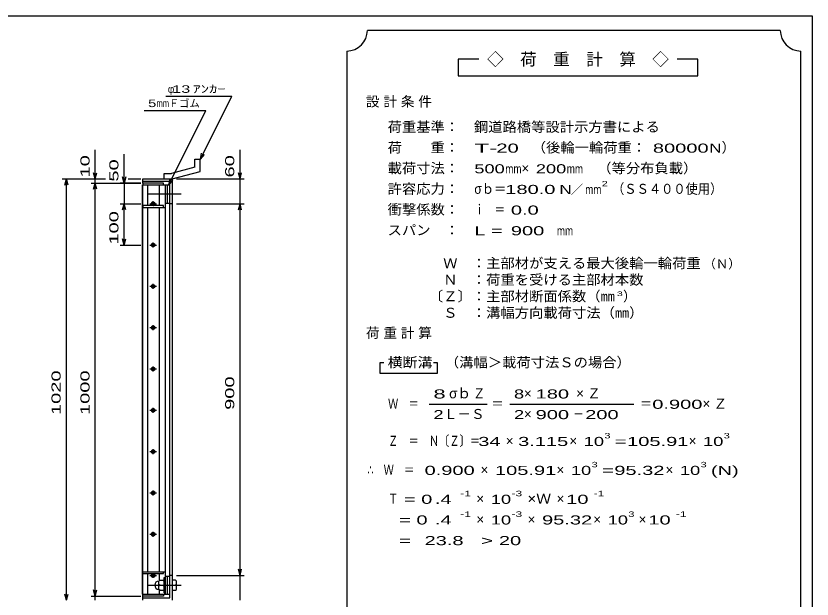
# Model space of a CAD drawing. Units: millimetres, scale not verified. Extents: x -1820 to 1731, y -1282 to 1054.
# Drawn here: x -197 to 1731, y -358 to 1054 of the extents above; entities that cross this region are included whole.
import ezdxf
from ezdxf.enums import TextEntityAlignment as Align

# ---------------------------------------------------------------- set-up
doc = ezdxf.new("R2010")
doc.units = ezdxf.units.MM
doc.header["$LTSCALE"] = 10
doc.linetypes.add('CHAIN', pattern=[18.5, 12, -1.5, 3.5, -1.5])
for name, color, linetype, lineweight in [('0_2', 150, 'Continuous', 25), ('16', 3, 'Continuous', 25), ('19', 6, 'Continuous', 25), ('22', 4, 'Continuous', 25)]:
    doc.layers.add(name, color=color, linetype=linetype, lineweight=lineweight)
doc.styles.add('ベクトル', font='')
doc.styles.get('ベクトル').set_extended_font_data('ベクトル')

msp = doc.modelspace()

# ---------------------------------------------------------------- linework, layer by layer
at = {"layer": '0_2'}
for p, q in [((-1729, 1053.5), (1731, 1053.5)), ((1731, 1053.5), (1731, -1146.5))]:
    msp.add_line(p, q, dxfattribs=at)
at = {"layer": '16'}
for p, q in [((109.3, -346.5), (109.3, 644.5)), ((109.3, 644.5), (110, 644.5)), ((160, 649), (110, 649)), ((110, 649), (110, 644.5)), ((110, 644.5), (160, 644.5)), ((110, -346.5), (110, 644.5)), ((110, 644.5), (165, 644.5)), ((122.5, 594.5), (122.5, 644.5)), ((150.5, 594.5), (150.5, 644.5)), ((160, 644.5), (160, 649)), ((165, -346.5), (165, 644.5)), ((165, 644.5), (169.5, 644.5)), ((169.5, 600.5), (169.5, 644.5)), ((169.5, 644.5), (175.5, 644.5)), ((175.5, 600.5), (175.5, 644.5)), ((127, 599), (143, 599)), ((133, 602), (137, 602)), ((135, 594.5), (135, 605)), ((165, 600.5), (169.5, 600.5)), ((169.5, 600.5), (175.5, 600.5)), ((110, 594.5), (110, 590)), ((160, 594.5), (110, 594.5)), ((110, 590), (165, 590)), ((122.5, -292), (122.5, 590)), ((133, 596), (137, 596)), ((150.5, -292), (150.5, 590)), ((160, 590), (160, 594.5)), ((133, 502), (137, 502)), ((135, 493), (135, 505)), ((127, 499), (143, 499)), ((133, 496), (137, 496)), ((135, 393), (135, 405)), ((127, 399), (143, 399)), ((133, 402), (137, 402)), ((133, 396), (137, 396)), ((127, 299), (143, 299)), ((133, 302), (137, 302)), ((133, 296), (137, 296)), ((135, 293), (135, 305)), ((127, 199), (143, 199)), ((133, 202), (137, 202)), ((133, 196), (137, 196)), ((135, 193), (135, 205)), ((127, 99), (143, 99)), ((133, 102), (137, 102)), ((135, 93), (135, 105)), ((133, 96), (137, 96)), ((133, 2), (137, 2)), ((135, -7), (135, 5)), ((127, -1), (143, -1)), ((133, -4), (137, -4)), ((135, -107), (135, -95)), ((127, -101), (143, -101)), ((133, -98), (137, -98)), ((133, -104), (137, -104)), ((127, -201), (143, -201)), ((133, -198), (137, -198)), ((133, -204), (137, -204)), ((135, -207), (135, -195)), ((110, -296.5), (110, -292)), ((110, -292), (165, -292)), ((110, -296.5), (160, -296.5)), ((122.5, -346.5), (122.5, -296.5)), ((127, -301), (143, -301)), ((133, -298), (137, -298)), ((133, -304), (137, -304)), ((135, -307), (135, -296.5)), ((150.5, -311.5), (150.5, -296.5)), ((160, -296.5), (160, -292)), ((162, -343), (162, -306)), ((162, -306), (165, -306)), ((165, -302.5), (169.5, -302.5)), ((165, -343), (165, -306)), ((169.5, -346.5), (169.5, -302.5)), ((169.5, -302.5), (175.5, -302.5)), ((175.5, -346.5), (175.5, -302.5)), ((151, -312.5), (149, -314.5)), ((149, -334.5), (149, -314.5)), ((151, -324.5), (149, -322.5)), ((151, -324.5), (149, -326.5)), ((151, -312.5), (160, -312.5)), ((151, -324.5), (160, -324.5)), ((162, -314.5), (160, -312.5)), ((160, -324.5), (162, -322.5)), ((162, -326.5), (160, -324.5)), ((109.3, -346.5), (110, -346.5)), ((110, -346.5), (160, -346.5)), ((110, -351), (110, -346.5)), ((110, -346.5), (165, -346.5)), ((151, -336.5), (149, -334.5)), ((150.5, -346.5), (150.5, -337.5)), ((151, -336.5), (160, -336.5)), ((160, -336.5), (162, -334.5)), ((160, -346.5), (160, -351)), ((162, -343), (165, -343)), ((165, -346.5), (169.5, -346.5)), ((169.5, -346.5), (175.5, -346.5)), ((160, -351), (110, -351))]:
    msp.add_line(p, q, dxfattribs=at)
at = {"layer": '16', "linetype": 'CHAIN'}
for p, q in [((122, 622.5), (203, 622.5)), ((122, -324.5), (203, -324.5))]:
    msp.add_line(p, q, dxfattribs=at)
at = {"layer": '16'}
for centre, radius, start, end in [((133, 599), 3, 90, 270), ((135, 599), 4, 46.6, 133.4), ((137, 599), 3, 270, 90), ((135, 599), 4, 226.6, 313.4), ((133, 499), 3, 90, 270), ((135, 499), 4, 46.6, 133.4), ((137, 499), 3, 270, 90), ((135, 499), 4, 226.6, 313.4), ((133, 399), 3, 90, 270), ((135, 399), 4, 46.6, 133.4), ((135, 399), 4, 226.6, 313.4), ((137, 399), 3, 270, 90), ((133, 299), 3, 90, 270), ((135, 299), 4, 46.6, 133.4), ((135, 299), 4, 226.6, 313.4), ((137, 299), 3, 270, 90), ((133, 199), 3, 90, 270), ((135, 199), 4, 46.6, 133.4), ((135, 199), 4, 226.6, 313.4), ((137, 199), 3, 270, 90), ((133, 99), 3, 90, 270), ((135, 99), 4, 46.6, 133.4), ((137, 99), 3, 270, 90), ((135, 99), 4, 226.6, 313.4), ((133, -1), 3, 90, 270), ((135, -1), 4, 46.6, 133.4), ((137, -1), 3, 270, 90), ((135, -1), 4, 226.6, 313.4), ((133, -101), 3, 90, 270), ((135, -101), 4, 46.6, 133.4), ((135, -101), 4, 226.6, 313.4), ((137, -101), 3, 270, 90), ((133, -201), 3, 90, 270), ((135, -201), 4, 46.6, 133.4), ((135, -201), 4, 226.6, 313.4), ((137, -201), 3, 270, 90), ((133, -301), 3, 90, 270), ((135, -301), 4, 46.6, 133.4), ((135, -301), 4, 226.6, 313.4), ((137, -301), 3, 270, 90), ((149, -324.5), 10, 90, 270)]:
    msp.add_arc(centre, radius, start, end, dxfattribs=at)
at = {"layer": '19'}
for p, q in [((236.1, 707.1), (249.1, 707.1)), ((236.1, 687.1), (236.1, 707.1)), ((249.1, 677.1), (249.1, 707.1)), ((236.1, 687.1), (179.8, 672)), ((181.5, 659), (249.1, 677.1)), ((110, 649), (110, 659)), ((110, 659), (181.5, 659)), ((161.5, 672), (179.8, 672)), ((161.5, 659), (161.5, 672)), ((161.5, 659), (181.5, 659)), ((181.5, 659), (181.5, -361)), ((175.5, 653), (110, 653)), ((175.5, -355), (175.5, 653)), ((181.5, 599), (175.5, 599)), ((181.5, -301), (175.5, -301)), ((189.5, -312.5), (181.5, -312.5)), ((181.5, -312.5), (181.5, -336.5)), ((181.5, -324.5), (189.5, -324.5)), ((191.5, -314.5), (189.5, -312.5)), ((191.5, -322.5), (189.5, -324.5)), ((189.5, -324.5), (191.5, -326.5)), ((191.5, -334.5), (191.5, -314.5)), ((181.5, -336.5), (189.5, -336.5)), ((189.5, -336.5), (191.5, -334.5)), ((110, -361), (110, -351)), ((110, -355), (175.5, -355))]:
    msp.add_line(p, q, dxfattribs=at)
at = {"layer": '22'}
for p, q in [((1654, 1018.5), (654, 1018.5)), ((604, 968.5), (604, -581.5)), ((1704, -581.5), (1704, 968.5)), ((924, 948.5), (874, 948.5)), ((874, 948.5), (874, 908.5)), ((1454, 948.5), (1404, 948.5)), ((1454, 908.5), (1454, 948.5)), ((874, 908.5), (1454, 908.5)), ((165.5, 859), (325.5, 859)), ((249.5, 707), (325.5, 859)), ((113, 824.5), (263, 824.5)), ((173, 644.5), (263, 824.5)), ((-5, 659), (-5, 729)), ((65, 649), (65, 719)), ((249.5, 707), (252.5, 721.6)), ((249.5, 707), (259.5, 718)), ((345.5, 659), (345.5, 729)), ((-85, 659), (20, 659)), ((-79, 644), (-75, 659)), ((-71, 644), (-75, 659)), ((-75, -361), (-75, 659)), ((-15, 659), (20, 659)), ((-5, 659), (-9, 674)), ((-5, 659), (-1, 674)), ((-5, 649), (-5, 659)), ((65, 649), (61, 664)), ((69, 664), (65, 649)), ((75, 659), (105, 659)), ((75, 659), (105, 659)), ((173, 644.5), (176, 659.1)), ((191.5, 659), (355.5, 659)), ((345.5, 659), (341.5, 674)), ((345.5, 659), (349.5, 674)), ((345.5, 599), (345.5, 659)), ((-15, 649), (105, 649)), ((-9, 634), (-5, 649)), ((-1, 634), (-5, 649)), ((-5, -351), (-5, 649)), ((105, 649), (55, 649)), ((65, 649), (65, 599)), ((173, 644.5), (183, 655.5)), ((55, 599), (105, 599)), ((61, 584), (65, 599)), ((69, 584), (65, 599)), ((65, 499), (65, 599)), ((191.5, 599), (355.5, 599)), ((341.5, 584), (345.5, 599)), ((349.5, 584), (345.5, 599)), ((345.5, -301), (345.5, 599)), ((65, 499), (61, 514)), ((65, 499), (69, 514)), ((55, 499), (105, 499)), ((694, 213.5), (684, 213.5)), ((684, 213.5), (684, 188.5)), ((824, 213.5), (814, 213.5)), ((824, 188.5), (824, 213.5)), ((684, 188.5), (824, 188.5)), ((804, 113.5), (944, 113.5)), ((999, 113.5), (1299, 113.5)), ((345.5, -301), (341.5, -286)), ((345.5, -301), (349.5, -286)), ((191.5, -301), (355.5, -301)), ((345.5, -361), (345.5, -301)), ((-75, -361), (-79, -346)), ((-75, -361), (-71, -346)), ((-5, -351), (-9, -336)), ((-5, -351), (-1, -336)), ((-15, -351), (105, -351)), ((-5, -361), (-5, -351))]:
    msp.add_line(p, q, dxfattribs=at)
for centre, start, end in [((604, 1018.5), 270, 0), ((1704, 1018.5), 180, 270)]:
    msp.add_arc(centre, 50, start, end, dxfattribs=at)

# ---------------------------------------------------------------- texts
at = {"layer": '22', "color": 2, "style": 'ベクトル'}
for s, height, p in [('◇\u3000荷\u3000重\u3000計\u3000算\u3000◇', 29.33, (944, 948.5)), ('φ', 18.3, (170.5, 876.5)), ('Ｆゴム', 18.33, (173, 842)), ('）', 24.2, (1512, 735)), ('×', 24.2, (1027, 685)), ('／', 22, (1146.5, 633.5)), ('（Ｎ）', 21.99, (1468, 453.5)), ('）', 24.2, (1273, 375)), ('σｂ', 24.19, (852, 140)), ('×', 24.2, (1033, 140)), ('Ｌ－Ｓ', 24.19, (839, 90)), ('×', 24.2, (1033, 90)), ('×', 24.2, (989, 25)), ('×', 24.2, (1143, 25)), ('×', 24.2, (1432, 25)), ('×', 24.2, (928, -45)), ('×', 24.2, (1112, -45)), ('×', 24.2, (1376, -45)), ('×', 24.2, (918, -115)), ('×', 24.2, (1112, -115)), ('×', 24.2, (918, -165)), ('×', 24.2, (1042, -165)), ('×', 24.2, (1201, -165)), ('×', 24.2, (1311, -165))]:
    msp.add_text(s, height=height, dxfattribs=at).set_placement(p, align=Align.MIDDLE_LEFT)
for s, height, width, p in [(' 13 ', 18.33, 1.6, (170.5, 876.5)), ('ｱﾝｶｰ', 18.33, 1.6, (230.5, 876.5)), ('5', 18.3, 1.45, (123, 842)), ('mm', 18.33, 0.75, (143, 842)), ('荷重基準：\u3000', 24.19, 1.05, (703, 785)), ('鋼道路橋等設計示方書による', 24.19, 1.05, (912, 785)), ('荷\u3000\u3000重：\u3000', 24.19, 1.05, (703, 735)), ('T-', 21.99, 2, (913, 733.5)), (' 20 ', 21.99, 1.65, (953, 733.5)), ('（後輪一輪荷重：', 24.19, 1.05, (1052, 735)), (' 80000', 21.99, 1.65, (1332, 733.5)), ('N', 22, 1.4, (1482, 733.5)), ('載荷寸法：\u3000', 24.19, 1.05, (703, 685)), ('500', 21.99, 1.5, (913, 683.5)), ('200', 21.99, 1.5, (1062, 683.5)), ('\u3000（等分布負載）', 24.19, 1.05, (1176, 685)), ('mm', 21.99, 0.8, (988, 683.5)), ('mm', 21.99, 0.8, (1137, 683.5)), ('許容応力：\u3000', 24.19, 1.05, (703, 635)), ('σｂ＝', 24.19, 0.9, (913, 635)), ('180.0', 21.99, 1.65, (988, 633.5)), ('N', 22, 1.4, (1119, 633.5)), ('mm', 21.99, 0.8, (1181.5, 633.5)), ('2', 13.2, 1.5, (1221.5, 647.5)), ('（ＳＳ４００使用）', 24.19, 0.9, (1246.5, 635)), ('衝撃係数：\u3000', 24.19, 1.05, (703, 585)), ('ｉ\u3000＝', 24.19, 0.75, (913, 585)), (' 0.0', 21.99, 1.65, (988, 583.5)), ('スパン\u3000：\u3000', 24.19, 1.05, (703, 535)), ('L =', 21.99, 1.65, (913, 533.5)), (' 900 ', 21.99, 1.65, (988, 533.5)), ('mm', 21.99, 0.8, (1113, 533.5)), ('\u3000Ｗ\u3000：主部材が支える最大後輪一輪荷重', 24.19, 1.05, (803, 455)), ('\u3000Ｎ\u3000：荷重を受ける主部材本数', 24.19, 1.05, (803, 415)), ('〔Ｚ〕：主部材断面係数（㎜', 24.19, 1.05, (803, 375)), ('3', 11, 1.8, (1258, 381)), ('\u3000Ｓ\u3000：溝幅方向載荷寸法（㎜）', 24.19, 1.05, (803, 335)), ('横断溝', 24.19, 1.1, (703, 215)), ('\u3000（溝幅＞載荷寸法Ｓの場合）', 24.19, 1.05, (807, 215)), ('8', 22, 1.8, (814, 138.5)), ('Ｚ', 24.2, 0.9, (910, 140)), ('8', 22, 1.5, (1009, 138.5)), (' 180 ', 21.99, 1.65, (1048, 138.5)), ('Ｗ\u3000＝', 24.19, 0.75, (704, 115)), ('＝', 24.2, 0.9, (954, 115)), ('＝', 24.2, 0.9, (1314, 115)), ('0.900', 21.99, 1.65, (1344, 113.5)), ('2', 22, 1.5, (814, 88.5)), ('2', 22, 1.5, (1009, 88.5)), (' 900 ', 21.99, 1.65, (1048, 88.5)), (' 200 ', 21.99, 1.65, (1168, 88.5)), ('－', 24.2, 0.75, (1153, 90)), ('Ｚ\u3000＝\u3000Ｎ〔Ｚ〕＝', 24.19, 0.75, (704, 25)), ('3', 13.2, 1.5, (1228, 37.5)), ('3', 13.2, 1.5, (1517, 37.5)), (' 34 ', 21.99, 1.65, (909, 23.5)), ('3.115', 21.99, 1.65, (1019, 23.5)), ('10', 21.99, 1.5, (1178, 23.5)), ('=', 22, 1.7, (1253, 23.5)), ('105.91', 21.99, 1.65, (1283, 23.5)), ('10', 21.99, 1.5, (1467, 23.5)), ('∴\u3000Ｗ\u3000＝', 24.19, 0.75, (654, -45)), (' 0.900', 21.99, 1.65, (779, -46.5)), ('105.91', 21.99, 1.65, (963, -46.5)), ('10', 21.99, 1.5, (1147, -46.5)), ('3', 13.2, 1.5, (1197, -32.5)), ('95.32', 21.99, 1.65, (1252, -46.5)), ('10', 21.99, 1.5, (1411, -46.5)), ('3', 13.2, 1.5, (1461, -32.5)), ('(N)', 21.99, 1.65, (1486, -46.5)), ('=', 22, 1.7, (1222, -46.5)), ('-1', 13.2, 1.65, (879, -102.5)), ('-3', 13.2, 1.65, (1003, -102.5)), ('-1', 13.2, 1.65, (1202, -102.5)), ('Ｔ', 24.2, 0.75, (704, -115)), (' = 0', 21.99, 1.65, (729, -116.5)), (' .4 ', 21.99, 1.65, (804, -116.5)), ('10', 21.99, 1.5, (953, -116.5)), ('×Ｗ', 24.19, 1.1, (1042, -115)), (' 10 ', 21.99, 1.65, (1122, -116.5)), ('-1', 13.2, 1.65, (879, -152.5)), ('-3', 13.2, 1.65, (1003, -152.5)), ('3', 13.2, 1.5, (1286, -152.5)), ('-1', 13.2, 1.65, (1401, -152.5)), ('  = 0', 21.99, 1.65, (704, -166.5)), (' .4 ', 21.99, 1.65, (804, -166.5)), ('10', 21.99, 1.5, (953, -166.5)), ('95.32', 21.99, 1.65, (1077, -166.5)), ('10', 21.99, 1.5, (1236, -166.5)), (' 10 ', 21.99, 1.65, (1321, -166.5)), ('  =', 21.99, 1.65, (704, -216.5)), (' 23.8', 21.99, 1.65, (779, -216.5)), ('>', 22, 1.7, (929, -216.5)), (' 20 ', 21.99, 1.65, (959, -216.5))]:
    msp.add_text(s, height=height, dxfattribs=dict(at, width=width)).set_placement(p, align=Align.MIDDLE_LEFT)
at = {"layer": '22', "color": 2, "style": 'ベクトル', "width": 1.65}
for s, p in [(' 10 ', (-30, 649)), (' 60 ', (320.5, 649)), (' 50 ', (40, 639)), (' 100 ', (40, 486.5)), (' 1020 ', (-100, 74)), (' 1000 ', (-30, 74)), (' 900 ', (320.5, 86.5))]:
    msp.add_text(s, height=21.99, rotation=90, dxfattribs=at).set_placement(p, align=Align.MIDDLE_LEFT)
at = {"layer": '22', "color": 2, "char_height": 24.19, "attachment_point": 4, "style": 'ベクトル'}
for s, insert in [('\\T1.28;設計条件', (650.5, 845)), ('\\T1.28;荷重計算', (650.5, 285)), ('\\T1.42;×Ｚ', (1159.5, 140)), ('\\T1.42;×Ｚ', (1465.5, 115))]:
    msp.add_mtext(s, dxfattribs=dict(at, insert=insert))

doc.saveas('drawing.dxf')
